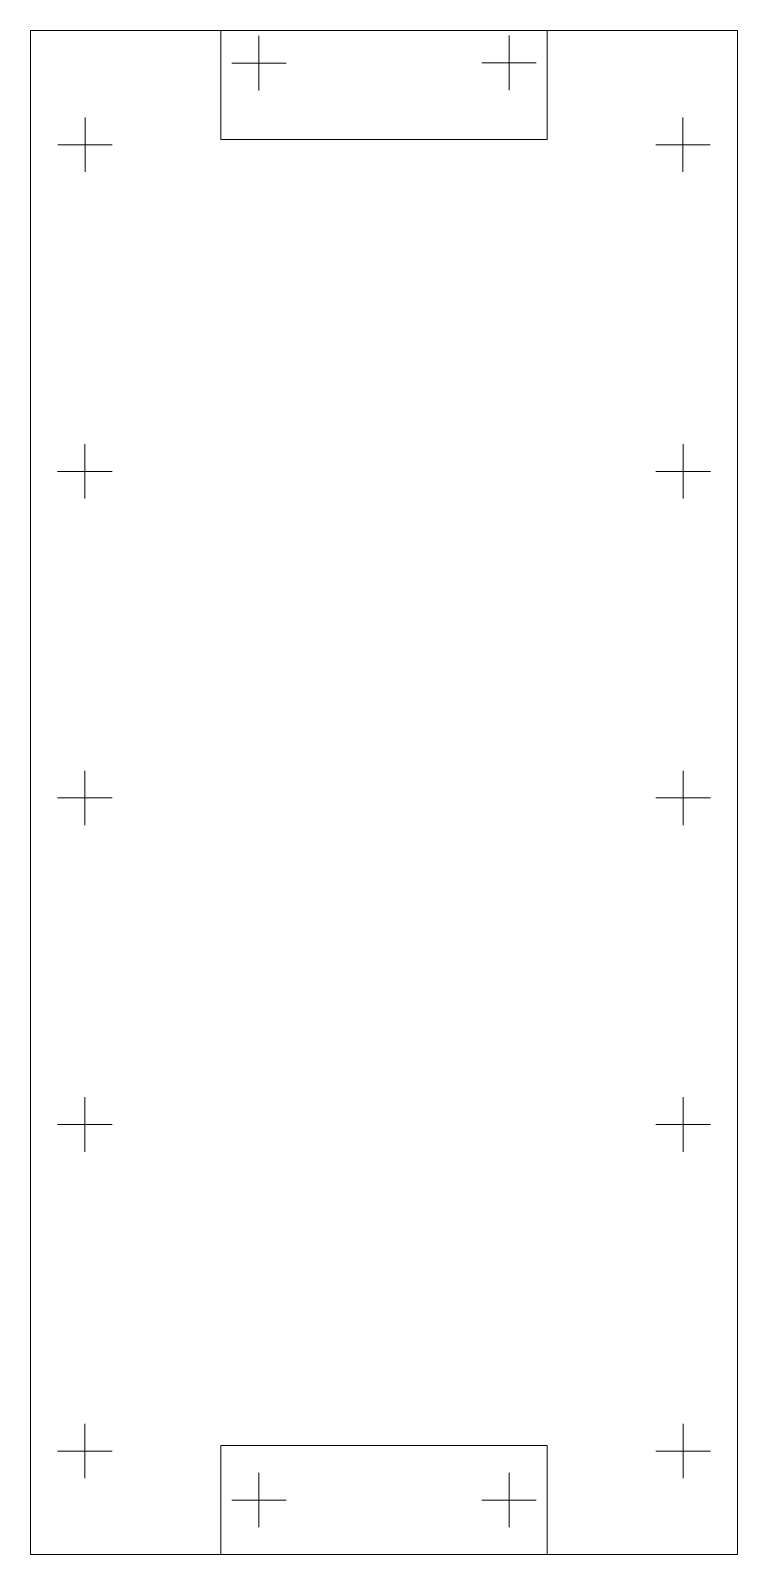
# Model space of a CAD drawing. Header units: millimetres. Extents: x -65 to 65, y -138 to 142.
import ezdxf

# ---------------------------------------------------------------- set-up
doc = ezdxf.new("R2010")
doc.units = ezdxf.units.MM
doc.header["$MEASUREMENT"] = 0
doc.layers.add('Layer 1', color=7, linetype='Continuous')

msp = doc.modelspace()

# ---------------------------------------------------------------- linework, layer by layer
at = {"layer": 'Layer 1', "color": 250, "lineweight": 20}
for points in [[(-64.6639, 141.9044), (-64.6639, 141.9044), (65.3361, 141.9044), (65.3361, 141.9044), (65.3361, 141.9044), (65.3361, 141.9044), (65.3361, -138.0956), (65.3361, -138.0956), (65.3361, -138.0956), (65.3361, -138.0956), (-64.6639, -138.0956), (-64.6639, -138.0956), (-64.6639, -138.0956), (-64.6639, -138.0956), (-64.6639, 141.9044), (-64.6639, 141.9044)], [(-29.6639, 141.9044), (-29.6639, 141.9044), (30.3361, 141.9044), (30.3361, 141.9044), (30.3361, 141.9044), (30.3361, 141.9044), (30.3361, 121.9044), (30.3361, 121.9044), (30.3361, 121.9044), (30.3361, 121.9044), (-29.6639, 121.9044), (-29.6639, 121.9044), (-29.6639, 121.9044), (-29.6639, 121.9044), (-29.6639, 141.9044), (-29.6639, 141.9044)], [(-29.6639, -118.0956), (-29.6639, -118.0956), (30.3361, -118.0956), (30.3361, -118.0956), (30.3361, -118.0956), (30.3361, -118.0956), (30.3361, -138.0956), (30.3361, -138.0956), (30.3361, -138.0956), (30.3361, -138.0956), (-29.6639, -138.0956), (-29.6639, -138.0956), (-29.6639, -138.0956), (-29.6639, -138.0956), (-29.6639, -118.0956), (-29.6639, -118.0956)]]:
    msp.add_open_spline(points, degree=3, knots=[0, 0, 0, 0, 0.2, 0.2, 0.2, 0.2, 0.4, 0.4, 0.4, 0.4, 0.6, 0.6, 0.6, 0.6, 1, 1, 1, 1], dxfattribs=at)
for points in [[(-22.6639, 130.9044), (-22.6639, 130.9044), (-22.6639, 140.9044), (-22.6639, 140.9044)], [(23.3361, 130.9574), (23.3361, 130.9574), (23.3361, 140.9574), (23.3361, 140.9574)], [(-27.6639, 135.9044), (-27.6639, 135.9044), (-17.6639, 135.9044), (-17.6639, 135.9044)], [(18.3361, 135.9574), (18.3361, 135.9574), (28.3361, 135.9574), (28.3361, 135.9574)], [(-54.6242, 115.9044), (-54.6242, 115.9044), (-54.6242, 125.9044), (-54.6242, 125.9044)], [(55.2964, 115.9044), (55.2964, 115.9044), (55.2964, 125.9044), (55.2964, 125.9044)], [(-59.6242, 120.9044), (-59.6242, 120.9044), (-49.6242, 120.9044), (-49.6242, 120.9044)], [(60.2964, 120.9044), (60.2964, 120.9044), (50.2964, 120.9044), (50.2964, 120.9044)], [(-54.6639, 55.9044), (-54.6639, 55.9044), (-54.6639, 65.9044), (-54.6639, 65.9044)], [(55.3361, 55.9044), (55.3361, 55.9044), (55.3361, 65.9044), (55.3361, 65.9044)], [(-59.6639, 60.9044), (-59.6639, 60.9044), (-49.6639, 60.9044), (-49.6639, 60.9044)], [(60.3361, 60.9044), (60.3361, 60.9044), (50.3361, 60.9044), (50.3361, 60.9044)], [(-54.6639, -4.0956), (-54.6639, -4.0956), (-54.6639, 5.9044), (-54.6639, 5.9044)], [(55.3361, -4.0956), (55.3361, -4.0956), (55.3361, 5.9044), (55.3361, 5.9044)], [(-59.6639, 0.9044), (-59.6639, 0.9044), (-49.6639, 0.9044), (-49.6639, 0.9044)], [(60.3361, 0.9044), (60.3361, 0.9044), (50.3361, 0.9044), (50.3361, 0.9044)], [(-54.6639, -64.0956), (-54.6639, -64.0956), (-54.6639, -54.0956), (-54.6639, -54.0956)], [(55.3361, -64.0956), (55.3361, -64.0956), (55.3361, -54.0956), (55.3361, -54.0956)], [(-59.6639, -59.0956), (-59.6639, -59.0956), (-49.6639, -59.0956), (-49.6639, -59.0956)], [(60.3361, -59.0956), (60.3361, -59.0956), (50.3361, -59.0956), (50.3361, -59.0956)], [(-54.6639, -124.0956), (-54.6639, -124.0956), (-54.6639, -114.0956), (-54.6639, -114.0956)], [(55.3361, -124.0956), (55.3361, -124.0956), (55.3361, -114.0956), (55.3361, -114.0956)], [(-59.6639, -119.0956), (-59.6639, -119.0956), (-49.6639, -119.0956), (-49.6639, -119.0956)], [(60.3361, -119.0956), (60.3361, -119.0956), (50.3361, -119.0956), (50.3361, -119.0956)], [(-22.6639, -133.0956), (-22.6639, -133.0956), (-22.6639, -123.0956), (-22.6639, -123.0956)], [(23.3361, -133.0956), (23.3361, -133.0956), (23.3361, -123.0956), (23.3361, -123.0956)], [(-27.6639, -128.0956), (-27.6639, -128.0956), (-17.6639, -128.0956), (-17.6639, -128.0956)], [(18.3361, -128.0956), (18.3361, -128.0956), (28.3361, -128.0956), (28.3361, -128.0956)]]:
    msp.add_open_spline(points, degree=3, dxfattribs=at)

doc.saveas('drawing.dxf')
